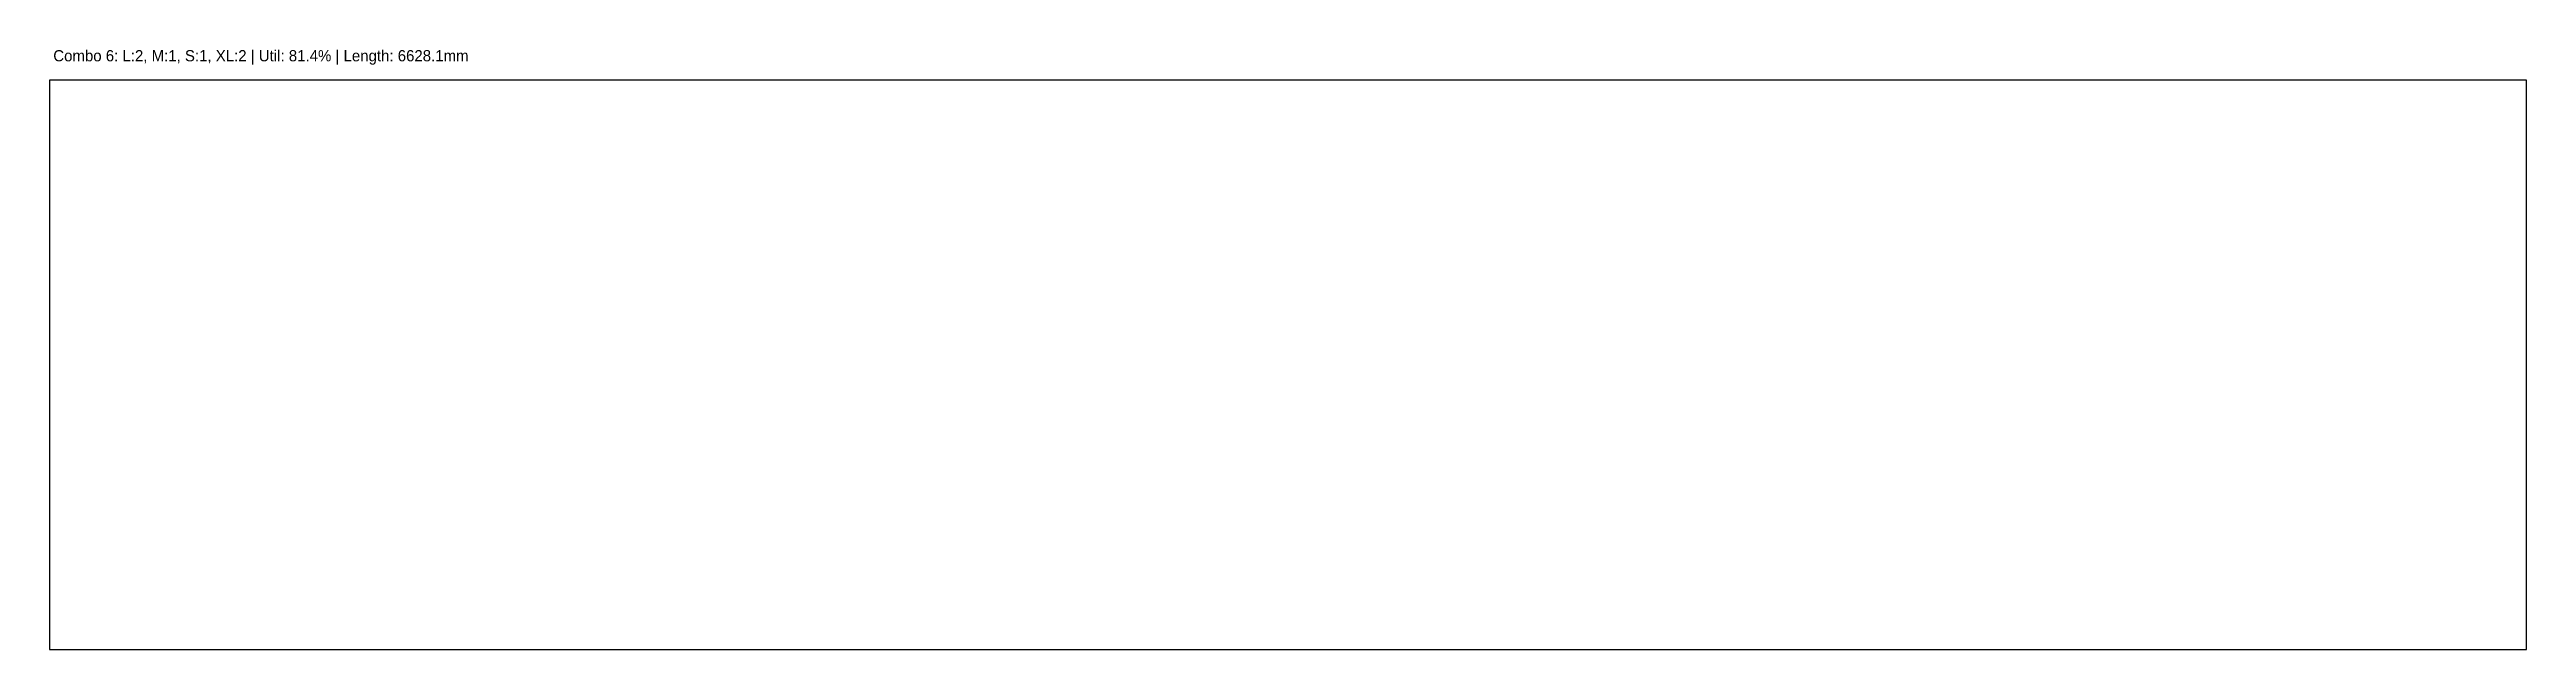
# Model space of a CAD drawing. Header units: metres. Extents: x 0 to 6628, y 0 to 1606.
import ezdxf

# ---------------------------------------------------------------- set-up
doc = ezdxf.new("R2010")
doc.units = ezdxf.units.M
doc.layers.add('CONTAINER', color=7, linetype='Continuous')
doc.layers.add('INFO', color=7, linetype='Continuous')

msp = doc.modelspace()

# ---------------------------------------------------------------- linework, layer by layer
at = {"layer": 'CONTAINER'}
msp.add_lwpolyline([(0, 0), (6628.1, 0), (6628.1, 1524), (0, 1524), (0, 0)], dxfattribs=at)

# ---------------------------------------------------------------- texts
at = {"layer": 'INFO'}
msp.add_text('Combo 6: L:2, M:1, S:1, XL:2 | Util: 81.4% | Length: 6628.1mm', height=30, dxfattribs=at).set_placement((10, 1574))

doc.saveas('drawing.dxf')
